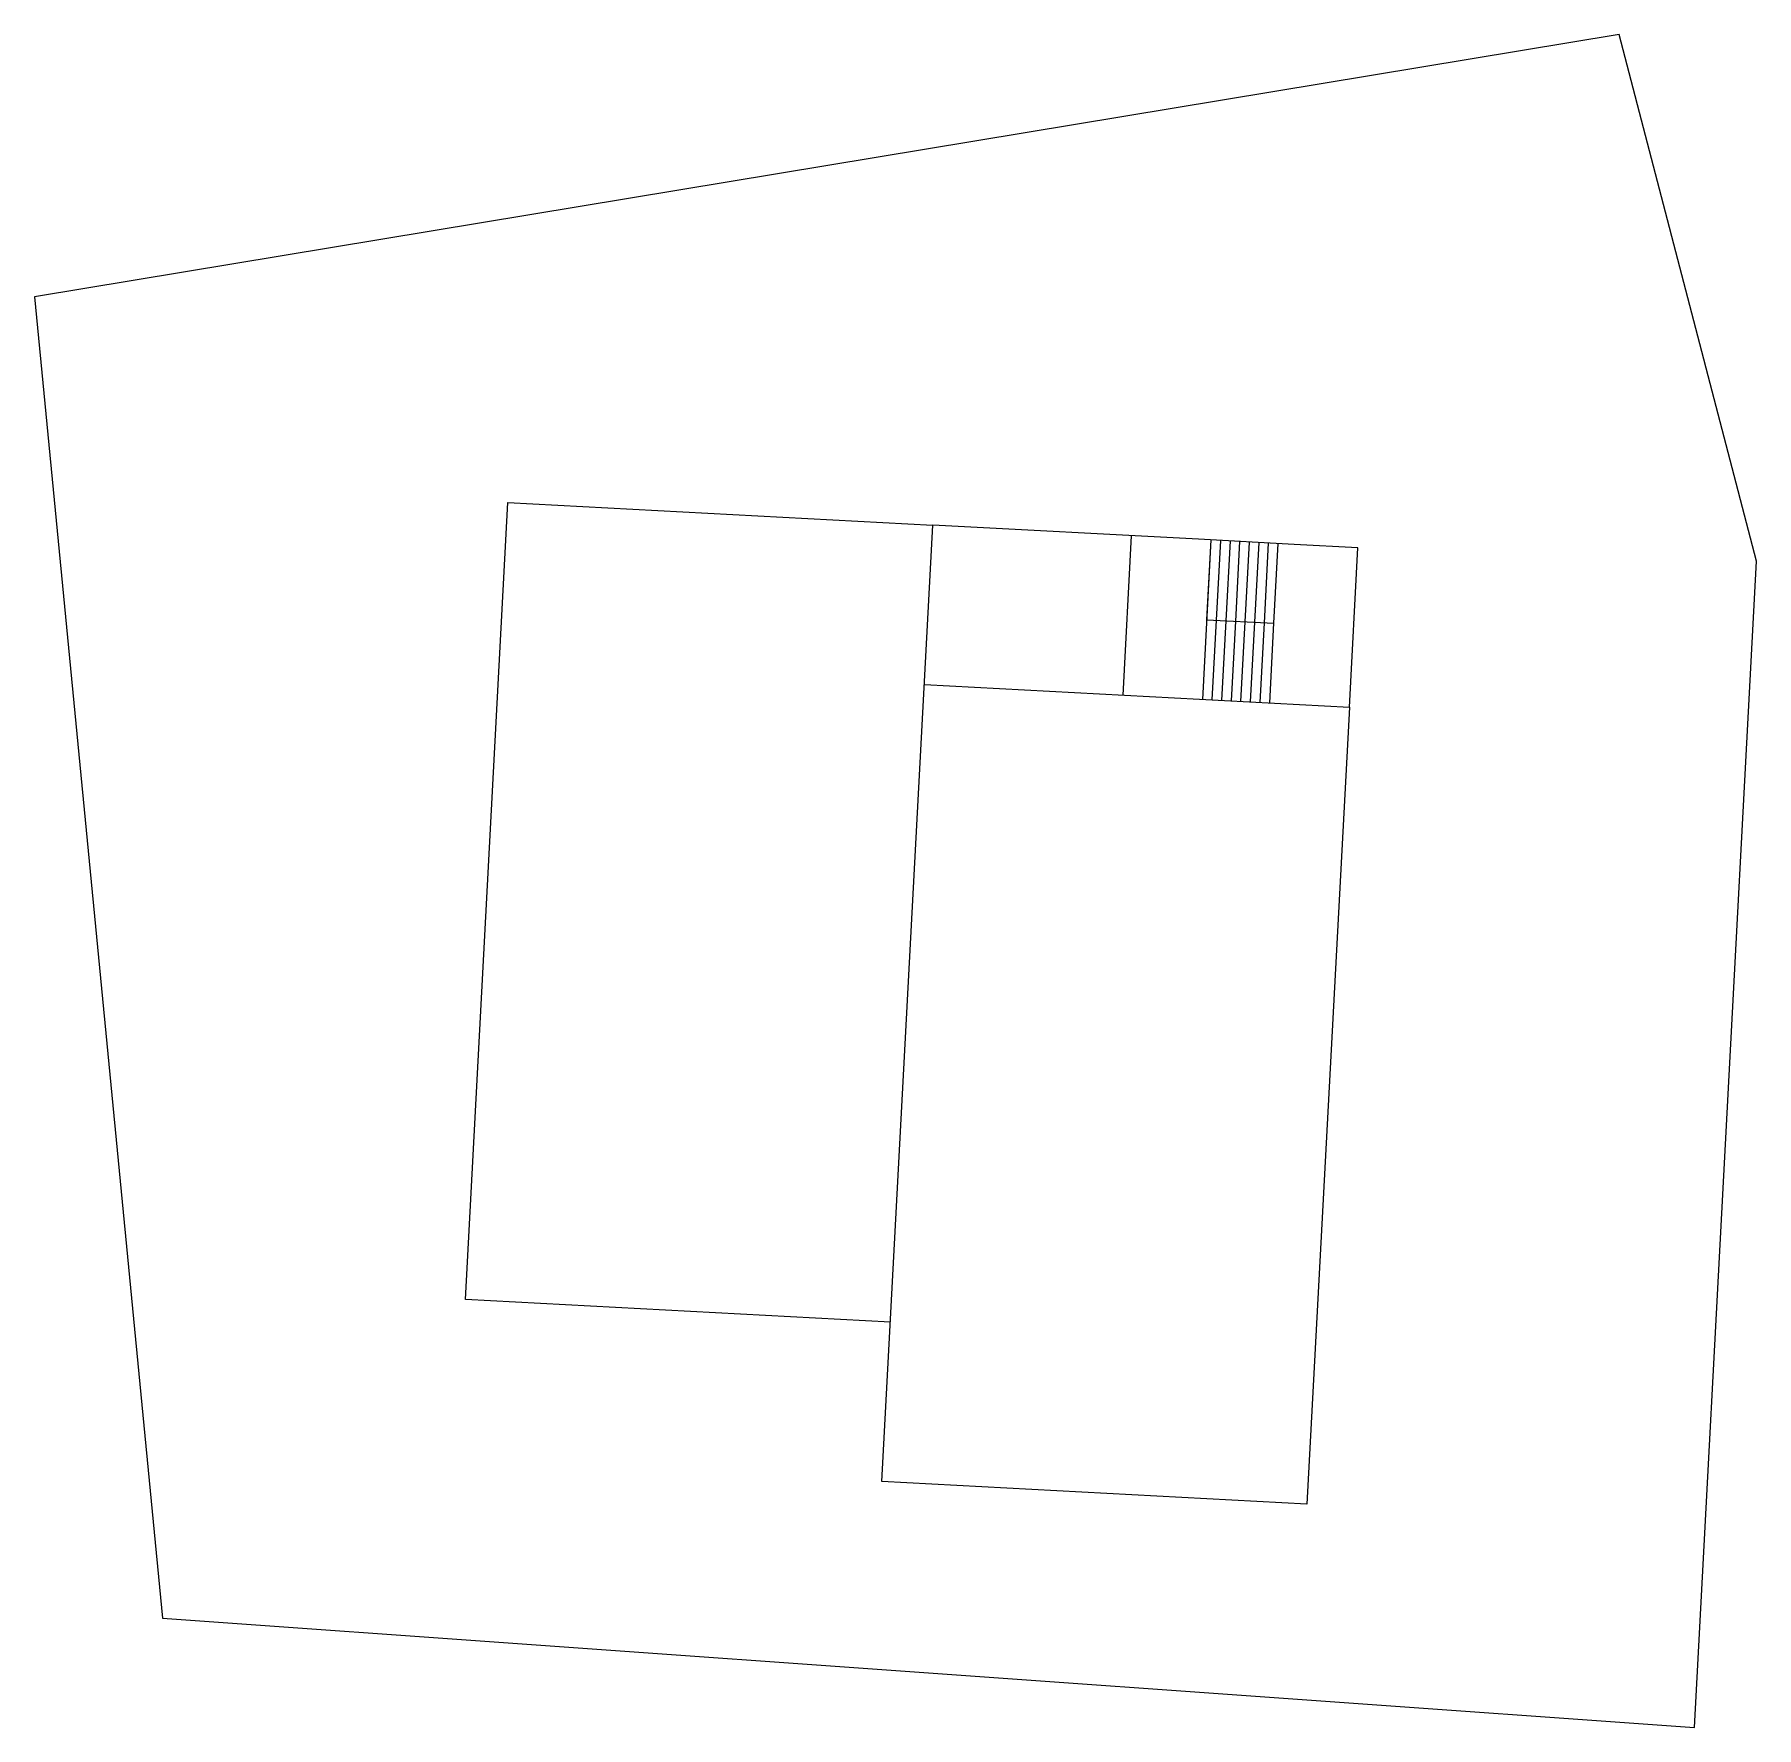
# Model space of a CAD drawing. Header units: millimetres. Extents: x 1551 to 1744, y 1536 to 1676.
# Drawn here: x 1658.62 to 1690.99, y 1577.75 to 1609.58 of the extents above; entities that cross this region are included whole.
import ezdxf

# ---------------------------------------------------------------- set-up
doc = ezdxf.new("R2010")
doc.units = ezdxf.units.MM

msp = doc.modelspace()

# ---------------------------------------------------------------- linework, layer by layer
for p, q in [((1688.409, 1609.576), (1658.616, 1604.646)), ((1690.991, 1599.676), (1688.409, 1609.576)), ((1658.616, 1604.646), (1661.022, 1579.808)), ((1666.72, 1585.8), (1667.518, 1600.779)), ((1667.518, 1600.779), (1675.507, 1600.353)), ((1680.5, 1600.087), (1675.507, 1600.353)), ((1679.082, 1597.158), (1679.241, 1600.154)), ((1682.297, 1599.991), (1680.5, 1600.087)), ((1680.58, 1597.078), (1680.739, 1600.074)), ((1680.659, 1598.576), (1680.739, 1600.074)), ((1680.839, 1598.567), (1680.919, 1600.065)), ((1681.019, 1598.557), (1681.099, 1600.055)), ((1681.199, 1598.548), (1681.279, 1600.045)), ((1681.378, 1598.538), (1681.458, 1600.036)), ((1681.558, 1598.528), (1681.638, 1600.026)), ((1681.738, 1598.519), (1681.818, 1600.017)), ((1681.918, 1598.509), (1681.998, 1600.007)), ((1683.495, 1599.927), (1682.297, 1599.991)), ((1683.336, 1596.931), (1683.495, 1599.927)), ((1689.823, 1577.753), (1690.991, 1599.676)), ((1680.659, 1598.576), (1681.918, 1598.509)), ((1680.759, 1597.069), (1680.839, 1598.567)), ((1680.939, 1597.059), (1681.019, 1598.557)), ((1681.119, 1597.05), (1681.199, 1598.548)), ((1681.299, 1597.04), (1681.378, 1598.538)), ((1681.478, 1597.03), (1681.558, 1598.528)), ((1681.658, 1597.021), (1681.738, 1598.519)), ((1681.838, 1597.011), (1681.918, 1598.509)), ((1675.347, 1597.357), (1683.336, 1596.931)), ((1683.336, 1596.931), (1682.537, 1581.953)), ((1674.708, 1585.374), (1666.72, 1585.8)), ((1682.537, 1581.953), (1674.549, 1582.379)), ((1661.022, 1579.808), (1689.823, 1577.753))]:
    msp.add_line(p, q)
msp.add_lwpolyline([(1674.549, 1582.379), (1675.507, 1600.353)])

doc.saveas('drawing.dxf')
